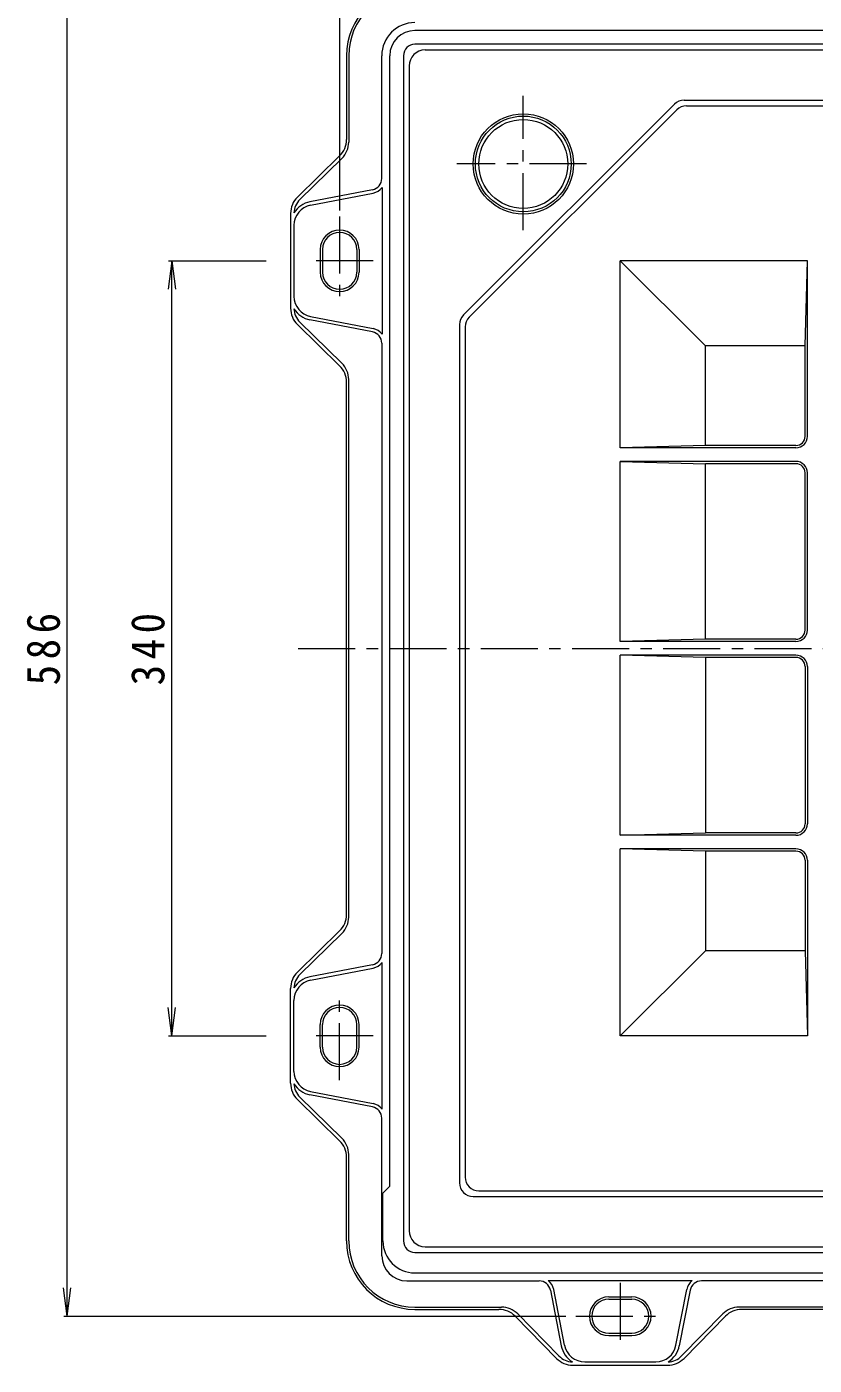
# Model space of a CAD drawing. Units: millimetres, scale not verified. Extents: x -960 to 848, y -688 to 698.
# Drawn here: x -755 to -410, y -369 to 218 of the extents above; entities that cross this region are included whole.
import ezdxf

# ---------------------------------------------------------------- set-up
doc = ezdxf.new("R2010")
doc.units = ezdxf.units.MM
doc.header["$LTSCALE"] = 5
doc.linetypes.add('CHAIN1', pattern=[8, 5, -1, 1, -1])
for name, color, linetype, lineweight in [('0-0_通り芯', 3, 'Continuous', 9), ('0-1_躯体', 2, 'Continuous', 9), ('0-4_その他', 7, 'Continuous', 9)]:
    doc.layers.add(name, color=color, linetype=linetype, lineweight=lineweight)
doc.styles.add('ＭＳ ゴシック', font='')
doc.styles.get('ＭＳ ゴシック').set_extended_font_data('MS Gothic')

msp = doc.modelspace()

# ---------------------------------------------------------------- linework, layer by layer
at = {"layer": '0-0_通り芯'}
for p, q in [((-580.673, 207.739), (-69.673, 207.739)), ((-587.673, 200.74), (-587.673, -310.261)), ((-471.43, 183.982), (-563.916, 91.497)), ((-467.188, 185.739), (-183.158, 185.739)), ((-466.185, 183.207), (-226.322, 183.207)), ((-470.428, 181.449), (-561.383, 90.494)), ((-457.853, 77.919), (-495.173, 115.239)), ((-413.173, 115.239), (-495.173, 115.239)), ((-495.173, 33.239), (-495.173, 115.239)), ((-414.173, 77.919), (-413.173, 115.239)), ((-413.173, 38.239), (-413.173, 115.239)), ((-565.673, 87.254), (-565.673, -289.26)), ((-563.14, 86.251), (-563.14, -286.728)), ((-414.173, 77.919), (-457.853, 77.919)), ((-457.853, 34.239), (-457.853, 77.919)), ((-414.173, 38.239), (-414.173, 77.919)), ((-457.853, 34.239), (-495.173, 33.239)), ((-418.173, 33.239), (-495.173, 33.239)), ((-418.173, 34.239), (-457.853, 34.239)), ((-495.173, 27.24), (-457.853, 26.24)), ((-418.173, 27.24), (-495.173, 27.24)), ((-495.173, -51.76), (-495.173, 27.24)), ((-457.853, -50.761), (-457.853, 26.24)), ((-418.173, 26.24), (-457.853, 26.24)), ((-414.173, -46.761), (-414.173, 22.24)), ((-413.173, -46.761), (-413.173, 22.24)), ((-457.853, -50.761), (-495.173, -51.76)), ((-418.173, -51.76), (-495.173, -51.76)), ((-418.173, -50.761), (-457.853, -50.761)), ((-457.853, -58.761), (-495.173, -57.761)), ((-418.173, -57.761), (-495.173, -57.761)), ((-495.173, -136.761), (-495.173, -57.761)), ((-457.853, -58.761), (-457.853, -135.761)), ((-418.173, -58.761), (-457.853, -58.761)), ((-414.173, -62.76), (-414.173, -131.761)), ((-413.173, -62.76), (-413.173, -131.761)), ((-495.173, -136.761), (-457.853, -135.761)), ((-418.173, -136.761), (-495.173, -136.761)), ((-418.173, -135.761), (-457.853, -135.761)), ((-457.853, -143.761), (-495.173, -142.761)), ((-418.173, -142.761), (-495.173, -142.761)), ((-495.173, -224.761), (-495.173, -142.761)), ((-457.853, -143.761), (-457.853, -187.44)), ((-418.173, -143.761), (-457.853, -143.761)), ((-414.173, -147.761), (-414.173, -187.44)), ((-413.173, -147.761), (-413.173, -224.761)), ((-457.853, -187.44), (-495.173, -224.761)), ((-414.173, -187.44), (-457.853, -187.44)), ((-414.173, -187.44), (-413.173, -224.761)), ((-413.173, -224.761), (-495.173, -224.761)), ((-557.14, -292.728), (-93.206, -292.728)), ((-559.673, -295.261), (-90.673, -295.261)), ((-580.673, -317.261), (-69.673, -317.261))]:
    msp.add_line(p, q, dxfattribs=at)
at = {"layer": '0-0_通り芯', "linetype": 'CHAIN1'}
for p, q in [((-537.673, 128.75), (-537.673, 187.549)), ((-509.932, 157.739), (-566.771, 157.739)), ((-636.319, -54.761), (-11.697, -54.761))]:
    msp.add_line(p, q, dxfattribs=at)
at = {"layer": '0-0_通り芯'}
for radius in [22, 21, 19.5]:
    msp.add_circle((-537.673, 157.739), radius, dxfattribs=at)
for centre, radius, start, end in [((-580.673, 200.74), 7, 90, 180), ((-467.188, 179.739), 6, 90, 134.99933), ((-466.185, 177.206), 6, 90, 134.99933), ((-559.673, 87.254), 6, 135.00067, 180), ((-557.14, 86.251), 6, 135.00067, 180), ((-418.173, 38.239), 4, 270, 0), ((-418.173, 38.239), 5, 270, 0), ((-418.173, 22.24), 5, 0, 90), ((-418.173, 22.24), 4, 0, 90), ((-418.173, -46.761), 5, 270, 0), ((-418.173, -46.761), 4, 270, 0), ((-418.173, -62.76), 5, 0, 90), ((-418.173, -62.76), 4, 0, 90), ((-418.173, -131.761), 4, 270, 0), ((-418.173, -131.761), 5, 270, 0), ((-418.173, -147.761), 5, 0, 90), ((-418.173, -147.761), 4, 0, 90), ((-557.14, -286.728), 6, 180, 270), ((-559.673, -289.26), 6, 180, 270), ((-580.673, -310.261), 7, 180, 270)]:
    msp.add_arc(centre, radius, start, end, dxfattribs=at)
at = {"layer": '0-1_躯体'}
for p, q in [((-65.173, 216.239), (-585.173, 216.239)), ((-65.173, 210.239), (-585.173, 210.239)), ((-615.173, 205.239), (-615.173, 168.442)), ((-614.173, 205.239), (-614.173, 167.322)), ((-599.673, 151.362), (-599.673, 205.239)), ((-596.173, -290.761), (-596.173, 205.239)), ((-590.173, 205.239), (-590.173, -314.761)), ((-636.671, 143.18), (-618.175, 161.299)), ((-617.175, 160.178), (-635.621, 142.109)), ((-599.534, 147.382), (-599.534, 83.097)), ((-603.72, 146.454), (-631.174, 141.125)), ((-630.888, 139.653), (-603.434, 144.981)), ((-639.673, 136.036), (-639.673, 94.442)), ((-638.173, 130.817), (-638.173, 99.661)), ((-626.673, 120.239), (-626.673, 110.239)), ((-625.673, 120.239), (-625.673, 110.239)), ((-610.673, 120.239), (-610.673, 110.239)), ((-609.673, 120.239), (-609.673, 110.239)), ((-617.175, 70.3), (-635.621, 88.37)), ((-603.72, 84.025), (-631.174, 89.354)), ((-630.888, 90.826), (-603.434, 85.497)), ((-636.671, 87.299), (-618.175, 69.18)), ((-599.673, 79.117), (-599.673, -188.638)), ((-615.173, -171.558), (-615.173, 62.037)), ((-614.173, -172.678), (-614.173, 63.157)), ((-636.671, -196.82), (-618.175, -178.701)), ((-617.175, -179.822), (-635.621, -197.891)), ((-603.72, -193.546), (-631.174, -198.875)), ((-599.534, -256.903), (-599.534, -192.618)), ((-630.888, -200.347), (-603.434, -195.018)), ((-639.673, -245.558), (-639.673, -203.963)), ((-638.173, -240.339), (-638.173, -209.182)), ((-626.673, -229.76), (-626.673, -219.76)), ((-625.673, -229.76), (-625.673, -219.76)), ((-610.673, -229.76), (-610.673, -219.76)), ((-609.673, -229.76), (-609.673, -219.76)), ((-617.175, -269.699), (-635.621, -251.63)), ((-603.72, -255.975), (-631.174, -250.646)), ((-630.888, -249.174), (-603.434, -254.502)), ((-636.671, -252.701), (-618.175, -270.82)), ((-599.673, -321.262), (-599.673, -260.883)), ((-615.173, -314.761), (-615.173, -277.963)), ((-614.173, -314.761), (-614.173, -276.843)), ((-599.173, -293.761), (-596.173, -290.761)), ((-599.173, -314.761), (-599.173, -293.761)), ((-585.173, -319.761), (-65.173, -319.761)), ((-585.173, -328.76), (-65.173, -328.76)), ((-588.673, -332.262), (-530.713, -332.262)), ((-526.733, -332.124), (-463.613, -332.124)), ((-190.713, -332.262), (-459.633, -332.262)), ((-525.805, -336.31), (-521.059, -360.761)), ((-519.586, -360.475), (-524.332, -336.024)), ((-500.173, -339.26), (-490.173, -339.26)), ((-500.173, -340.261), (-490.173, -340.261)), ((-470.76, -360.475), (-466.014, -336.024)), ((-464.541, -336.31), (-469.287, -360.761)), ((-585.173, -343.761), (-547.256, -343.761)), ((-585.173, -344.76), (-548.376, -344.76)), ((-207.256, -343.761), (-443.09, -343.761)), ((-208.376, -344.76), (-441.97, -344.76)), ((-523.114, -366.258), (-541.232, -347.763)), ((-540.112, -346.763), (-522.042, -365.209)), ((-450.234, -346.763), (-468.304, -365.209)), ((-467.232, -366.258), (-449.114, -347.763)), ((-500.173, -355.261), (-490.173, -355.261)), ((-500.173, -356.261), (-490.173, -356.261)), ((-515.97, -369.261), (-474.376, -369.261)), ((-510.751, -367.761), (-479.595, -367.761))]:
    msp.add_line(p, q, dxfattribs=at)
at = {"layer": '0-1_躯体', "linetype": 'CHAIN1'}
for p, q in [((-618.173, 134.745), (-618.173, 96.314)), ((-603.495, 115.239), (-632.362, 115.239)), ((-618.173, -244.266), (-618.173, -205.835)), ((-603.495, -224.76), (-632.362, -224.76)), ((-495.173, -333.082), (-495.173, -361.949)), ((-514.679, -347.76), (-476.248, -347.76))]:
    msp.add_line(p, q, dxfattribs=at)
at = {"layer": '0-1_躯体'}
for centre, radius, start, end in [((-585.173, 205.239), 30, 90, 180), ((-585.173, 205.239), 29, 90, 180), ((-585.173, 205.239), 14.5, 90, 180), ((-585.173, 205.239), 11, 90, 180), ((-585.173, 205.239), 5, 90, 180), ((-625.173, 168.442), 10, 314.40933, 0), ((-624.173, 167.322), 10, 314.40973, 0), ((-604.673, 151.362), 5, 280.98485, 0), ((-604.673, 151.362), 6.5, 280.98485, 322.23773), ((-629.673, 136.036), 10, 134.40933, 180), ((-629.673, 136.036), 8.5, 134.40933, 178.70125), ((-629.173, 130.817), 10.5, 100.98431, 148.97437), ((-629.173, 130.817), 9, 100.98431, 180), ((-618.173, 120.239), 8.5, 0, 180), ((-618.173, 120.239), 7.5, 0, 180), ((-618.173, 110.239), 8.5, 180, 0), ((-618.173, 110.239), 7.5, 180, 0), ((-629.673, 94.442), 10, 180, 225.59067), ((-629.173, 99.661), 9, 180, 259.01569), ((-629.173, 99.661), 10.5, 211.02563, 259.01569), ((-629.673, 94.442), 8.5, 181.29875, 225.59067), ((-604.673, 79.117), 5, 0, 79.01515), ((-604.673, 79.117), 6.5, 37.76227, 79.01515), ((-625.173, 62.037), 10, 0, 45.59067), ((-624.173, 63.157), 10, 0, 45.59027), ((-625.173, -171.558), 10, 314.40933, 0), ((-624.173, -172.678), 10, 314.40973, 0), ((-604.673, -188.638), 5, 280.98485, 0), ((-604.673, -188.638), 6.5, 280.98485, 322.23773), ((-629.673, -203.963), 10, 134.40933, 180), ((-629.673, -203.963), 8.5, 134.40933, 178.70125), ((-629.173, -209.182), 10.5, 100.98431, 148.97437), ((-629.173, -209.182), 9, 100.98431, 180), ((-618.173, -219.76), 8.5, 0, 180), ((-618.173, -219.76), 7.5, 0, 180), ((-618.173, -229.76), 8.5, 180, 0), ((-618.173, -229.76), 7.5, 180, 0), ((-629.173, -240.339), 9, 180, 259.01569), ((-629.673, -245.558), 10, 180, 225.59067), ((-629.173, -240.339), 10.5, 211.02563, 259.01569), ((-629.673, -245.558), 8.5, 181.29875, 225.59067), ((-604.673, -260.883), 5, 0, 79.01515), ((-604.673, -260.883), 6.5, 37.76227, 79.01515), ((-624.173, -276.843), 10, 0, 45.59027), ((-625.173, -277.963), 10, 0, 45.59067), ((-585.173, -314.761), 30, 180, 270), ((-585.173, -314.761), 29, 180, 270), ((-585.173, -314.761), 14, 180, 270), ((-585.173, -314.761), 5, 180, 270), ((-588.673, -321.262), 11, 180, 270), ((-530.713, -337.262), 5, 10.98474, 90), ((-530.713, -337.262), 6.5, 10.9845, 52.23773), ((-459.633, -337.262), 6.5, 127.76227, 169.0155), ((-459.633, -337.262), 5, 90, 169.01526), ((-500.173, -347.76), 8.5, 90, 270), ((-500.173, -347.76), 7.5, 90, 270), ((-490.173, -347.76), 8.5, 270, 90), ((-490.173, -347.76), 7.5, 270, 90), ((-548.376, -354.76), 10, 44.40933, 90), ((-547.256, -353.761), 10, 44.40973, 90), ((-443.09, -353.761), 10, 90, 135.59027), ((-441.97, -354.76), 10, 90, 135.59067), ((-510.751, -358.76), 10.5, 190.98431, 238.97437), ((-510.751, -358.76), 9, 190.98431, 270), ((-479.595, -358.76), 9, 270, 349.01569), ((-479.595, -358.76), 10.5, 301.02563, 349.01569), ((-515.97, -359.261), 10, 224.40933, 270), ((-515.97, -359.261), 8.5, 224.40933, 268.70125), ((-474.376, -359.261), 10, 270, 315.59067), ((-474.376, -359.261), 8.5, 271.29875, 315.59067)]:
    msp.add_arc(centre, radius, start, end, dxfattribs=at)
at = {"layer": '0-4_その他'}
for p, q in [((-618.173, 346.763), (-618.173, 137.335)), ((-737.554, -347.76), (-737.554, 238.239)), ((-691.737, 115.239), (-693.368, 102.846)), ((-693.237, 115.239), (-650.389, 115.239)), ((-691.737, -224.76), (-691.737, 115.239)), ((-691.737, 115.239), (-690.105, 102.846)), ((-691.737, -224.76), (-693.368, -212.367)), ((-691.737, -224.76), (-690.105, -212.367)), ((-693.237, -224.76), (-650.389, -224.76)), ((-737.554, -347.76), (-739.186, -335.367)), ((-737.554, -347.76), (-735.923, -335.367)), ((-739.054, -347.76), (-519.013, -347.76))]:
    msp.add_line(p, q, dxfattribs=at)

# ---------------------------------------------------------------- texts
at = {"layer": '0-4_その他', "color": 2, "char_height": 14.66, "attachment_point": 7, "rotation": 90, "style": 'ＭＳ ゴシック'}
for s, insert in [('\\T1.27;\\W0.9;586', (-740.554, -71.011)), ('\\T1.27;\\W0.9;340', (-694.737, -71.011))]:
    msp.add_mtext(s, dxfattribs=dict(at, insert=insert))

doc.saveas('drawing.dxf')
